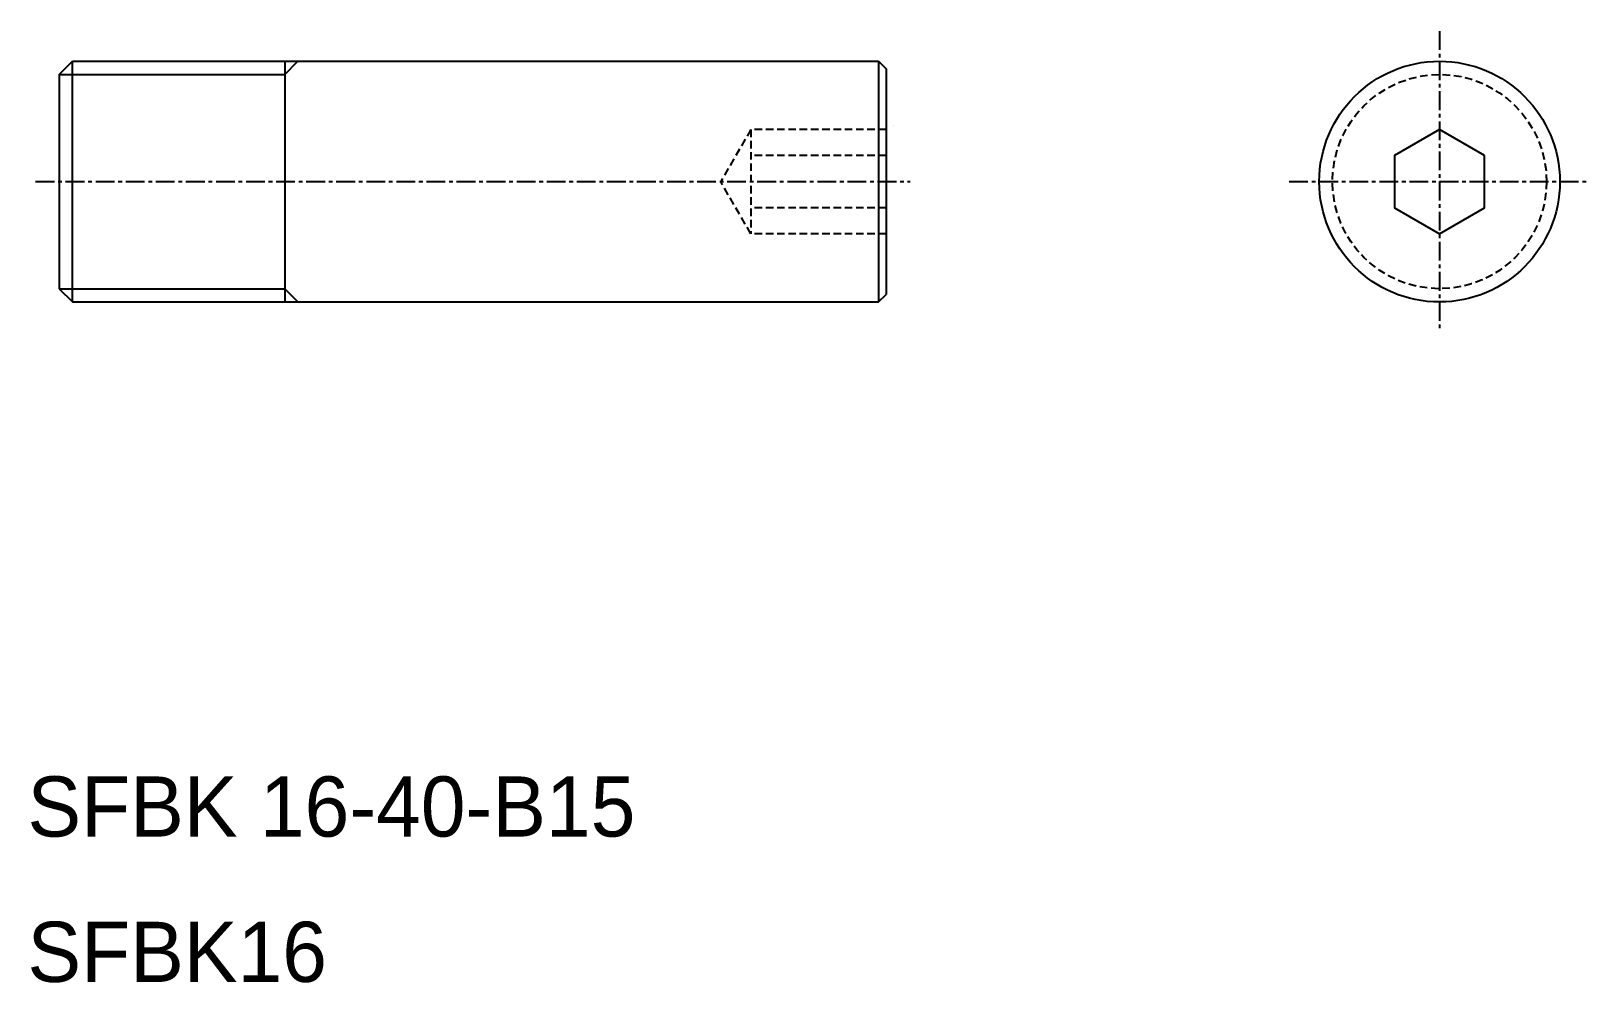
# Model space of a CAD drawing. Extents: x 96 to 200, y 76 to 139.
import ezdxf

# ---------------------------------------------------------------- set-up
doc = ezdxf.new("R2010")
doc.units = 0
doc.linetypes.add('CENTER', pattern=[2, 1.25, -0.25, 0.25, -0.25])
doc.linetypes.add('DASHED', pattern=[0.75, 0.5, -0.25])
doc.layers.get('0').update_dxf_attribs({"linetype": 'CONTINUOUS'})
doc.layers.add('CENTER', color=1, linetype='CENTER')

msp = doc.modelspace()

# ---------------------------------------------------------------- linework, layer by layer
at = {"color": 7, "linetype": 'CONTINUOUS'}
for p, q in [((97.78, 135.91), (98.66, 136.79)), ((97.78, 135.91), (97.78, 121.66)), ((98.66, 136.79), (152.28, 136.79)), ((98.66, 120.79), (98.66, 136.79)), ((112.78, 136.79), (112.78, 120.79)), ((152.28, 136.79), (152.28, 120.79)), ((152.28, 136.79), (152.78, 136.29)), ((152.78, 136.29), (152.78, 121.29)), ((152.78, 132.54), (152.78, 132.54)), ((97.78, 121.66), (98.66, 120.79)), ((98.66, 120.79), (152.28, 120.79)), ((152.28, 120.79), (152.78, 121.29))]:
    msp.add_line(p, q, dxfattribs=at)
at = {"color": 3, "linetype": 'CONTINUOUS'}
for p, q in [((97.78, 135.91), (112.78, 135.91)), ((112.78, 135.91), (113.66, 136.79)), ((97.78, 121.66), (112.78, 121.66)), ((112.78, 121.66), (113.66, 120.79))]:
    msp.add_line(p, q, dxfattribs=at)
at = {"color": 3, "linetype": 'DASHED'}
for p, q in [((143.78, 132.25), (141.78, 128.79)), ((143.78, 132.25), (143.78, 125.32)), ((152.78, 132.25), (143.78, 132.25)), ((152.78, 130.52), (143.78, 130.52)), ((143.78, 125.32), (141.78, 128.79)), ((152.78, 127.05), (143.78, 127.05)), ((152.78, 125.32), (143.78, 125.32))]:
    msp.add_line(p, q, dxfattribs=at)
for p, q in [((152.78, 132.5), (152.78, 132.5)), ((152.78, 132.36), (152.78, 132.36)), ((153.28, 132.54), (153.28, 132.54)), ((153.28, 128.79), (153.29, 128.79))]:
    msp.add_line(p, q)
at = {"color": 7, "linetype": 'CONTINUOUS'}
msp.add_lwpolyline([(192.59, 130.52), (189.59, 132.25), (186.59, 130.52), (186.59, 127.05), (189.59, 125.32), (192.59, 127.05)], close=True, dxfattribs=at)
msp.add_circle((189.59, 128.79), 8, dxfattribs=at)
at = {"color": 3, "linetype": 'DASHED'}
msp.add_circle((189.59, 128.79), 7.12, dxfattribs=at)
at = {"layer": 'CENTER', "color": 1, "linetype": 'CENTER'}
for p, q in [((189.59, 138.79), (189.59, 118.79)), ((96.21, 128.79), (154.37, 128.79)), ((179.59, 128.79), (199.59, 128.79))]:
    msp.add_line(p, q, dxfattribs=at)

# ---------------------------------------------------------------- texts
at = {"color": 7, "linetype": 'CONTINUOUS'}
for s, p in [('SFBK 16-40-B15', (95.67, 85.26)), ('SFBK16', (95.67, 75.6))]:
    msp.add_text(s, height=4, dxfattribs=at).set_placement(p)

doc.saveas('drawing.dxf')
